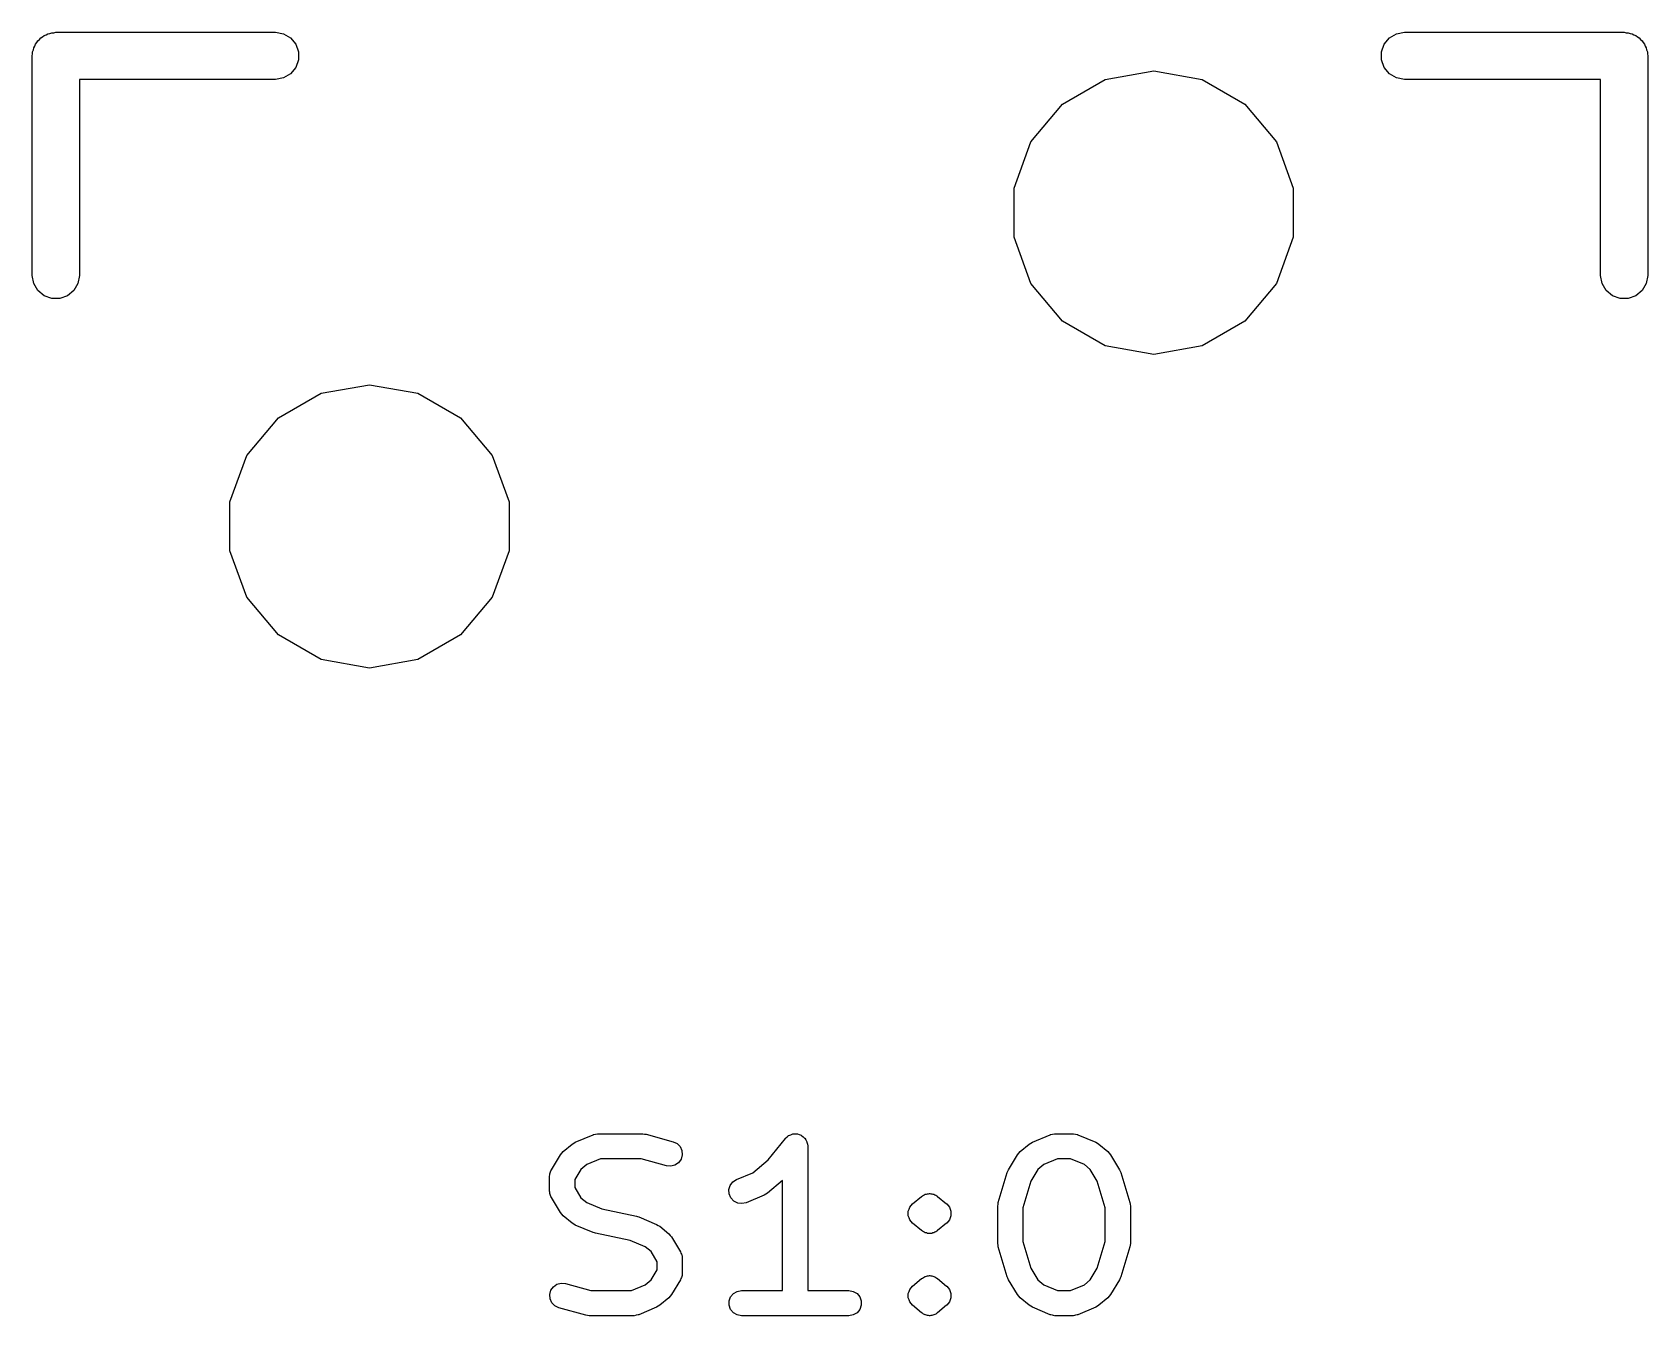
# Model space of a CAD drawing. Extents: x 15 to 276, y -105 to -15.
# Drawn here: x 15.46 to 28.54, y -82.85 to -72.46 of the extents above; entities that cross this region are included whole.
import ezdxf

# ---------------------------------------------------------------- set-up
doc = ezdxf.new("R2010")
doc.units = 0
doc.header["$MEASUREMENT"] = 0
doc.layers.add('BLACK', color=7, linetype='CONTINUOUS')

msp = doc.modelspace()

# ---------------------------------------------------------------- linework, layer by layer
at = {"layer": 'Black'}
for p, q in [((15.5848, -72.471), (15.6013, -72.4681)), ((15.6013, -72.4681), (15.6169, -72.4624)), ((15.6169, -72.4624), (15.6336, -72.4624)), ((15.6336, -72.4624), (15.65, -72.4595)), ((15.65, -72.4595), (17.428, -72.4595)), ((17.428, -72.4595), (17.4932, -72.471)), ((26.5068, -72.471), (26.572, -72.4595)), ((26.572, -72.4595), (28.35, -72.4595)), ((28.35, -72.4595), (28.3664, -72.4624)), ((28.3664, -72.4624), (28.3831, -72.4624)), ((28.3831, -72.4624), (28.3987, -72.4681)), ((28.3987, -72.4681), (28.4152, -72.471)), ((15.4681, -72.6013), (15.471, -72.5848)), ((15.471, -72.5848), (15.4793, -72.5704)), ((15.4793, -72.5704), (15.485, -72.5547)), ((15.485, -72.5547), (15.4957, -72.542)), ((15.4957, -72.542), (15.5041, -72.5275)), ((15.5041, -72.5275), (15.5168, -72.5168)), ((15.5168, -72.5168), (15.5275, -72.5041)), ((15.5275, -72.5041), (15.542, -72.4957)), ((15.542, -72.4957), (15.5547, -72.485)), ((15.5547, -72.485), (15.5704, -72.4793)), ((15.5704, -72.4793), (15.5848, -72.471)), ((17.4932, -72.471), (17.5505, -72.5041)), ((17.5505, -72.5041), (17.593, -72.5547)), ((17.593, -72.5547), (17.6156, -72.6169)), ((26.3844, -72.6169), (26.407, -72.5547)), ((26.407, -72.5547), (26.4495, -72.5041)), ((26.4495, -72.5041), (26.5068, -72.471)), ((28.4152, -72.471), (28.4296, -72.4793)), ((28.4296, -72.4793), (28.4452, -72.485)), ((28.4452, -72.485), (28.458, -72.4957)), ((28.458, -72.4957), (28.4725, -72.5041)), ((28.4725, -72.5041), (28.4832, -72.5168)), ((28.4832, -72.5168), (28.4959, -72.5275)), ((28.4959, -72.5275), (28.5043, -72.542)), ((28.5043, -72.542), (28.515, -72.5547)), ((28.515, -72.5547), (28.5207, -72.5704)), ((28.5207, -72.5704), (28.529, -72.5848)), ((28.529, -72.5848), (28.5319, -72.6013)), ((15.4595, -72.65), (15.4624, -72.6336)), ((15.4595, -74.428), (15.4595, -72.65)), ((15.4624, -72.6169), (15.4681, -72.6013)), ((15.4624, -72.6336), (15.4624, -72.6169)), ((17.6156, -72.6831), (17.593, -72.7452)), ((17.6156, -72.6169), (17.6156, -72.6831)), ((26.3844, -72.6831), (26.3844, -72.6169)), ((26.407, -72.7452), (26.3844, -72.6831)), ((28.5319, -72.6013), (28.5376, -72.6169)), ((28.5376, -72.6169), (28.5376, -72.6336)), ((28.5376, -72.6336), (28.5405, -72.65)), ((28.5405, -72.65), (28.5405, -74.428)), ((17.428, -72.8405), (15.8405, -72.8405)), ((15.8405, -72.8405), (15.8405, -74.428)), ((17.4932, -72.829), (17.428, -72.8405)), ((17.5505, -72.7959), (17.4932, -72.829)), ((17.593, -72.7452), (17.5505, -72.7959)), ((23.8025, -73.0411), (24.1476, -72.8418)), ((24.1476, -72.8418), (24.54, -72.7726)), ((24.54, -72.7726), (24.9324, -72.8418)), ((24.9324, -72.8418), (25.2775, -73.0411)), ((26.4495, -72.7959), (26.407, -72.7452)), ((26.5068, -72.829), (26.4495, -72.7959)), ((26.572, -72.8405), (26.5068, -72.829)), ((28.1595, -72.8405), (26.572, -72.8405)), ((28.1595, -74.428), (28.1595, -72.8405)), ((23.5464, -73.3463), (23.8025, -73.0411)), ((25.2775, -73.0411), (25.5336, -73.3463)), ((23.4101, -73.7208), (23.5464, -73.3463)), ((25.5336, -73.3463), (25.6699, -73.7208)), ((23.4101, -74.1192), (23.4101, -73.7208)), ((25.6699, -73.7208), (25.6699, -74.1192)), ((23.5464, -74.4937), (23.4101, -74.1192)), ((25.6699, -74.1192), (25.5336, -74.4937)), ((15.471, -74.4932), (15.4595, -74.428)), ((15.8405, -74.428), (15.829, -74.4932)), ((28.171, -74.4932), (28.1595, -74.428)), ((28.5405, -74.428), (28.529, -74.4932)), ((15.5041, -74.5505), (15.471, -74.4932)), ((15.5547, -74.593), (15.5041, -74.5505)), ((15.7959, -74.5505), (15.7452, -74.593)), ((15.829, -74.4932), (15.7959, -74.5505)), ((23.8025, -74.7989), (23.5464, -74.4937)), ((25.5336, -74.4937), (25.2775, -74.7989)), ((28.2041, -74.5505), (28.171, -74.4932)), ((28.2547, -74.593), (28.2041, -74.5505)), ((28.4959, -74.5505), (28.4452, -74.593)), ((28.529, -74.4932), (28.4959, -74.5505)), ((15.6169, -74.6156), (15.5547, -74.593)), ((15.6831, -74.6156), (15.6169, -74.6156)), ((15.7452, -74.593), (15.6831, -74.6156)), ((28.3169, -74.6156), (28.2547, -74.593)), ((28.3831, -74.6156), (28.3169, -74.6156)), ((28.4452, -74.593), (28.3831, -74.6156)), ((24.1476, -74.9982), (23.8025, -74.7989)), ((25.2775, -74.7989), (24.9324, -74.9982)), ((24.54, -75.0674), (24.1476, -74.9982)), ((24.9324, -74.9982), (24.54, -75.0674)), ((17.7976, -75.3818), (18.19, -75.3126)), ((18.19, -75.3126), (18.5824, -75.3818)), ((17.4525, -75.5811), (17.7976, -75.3818)), ((18.5824, -75.3818), (18.9275, -75.5811)), ((17.1964, -75.8863), (17.4525, -75.5811)), ((18.9275, -75.5811), (19.1836, -75.8863)), ((17.0601, -76.2608), (17.1964, -75.8863)), ((19.1836, -75.8863), (19.3199, -76.2608)), ((17.0601, -76.6592), (17.0601, -76.2608)), ((19.3199, -76.2608), (19.3199, -76.6592)), ((17.1964, -77.0337), (17.0601, -76.6592)), ((19.3199, -76.6592), (19.1836, -77.0337)), ((17.4525, -77.3389), (17.1964, -77.0337)), ((19.1836, -77.0337), (18.9275, -77.3389)), ((17.7976, -77.5382), (17.4525, -77.3389)), ((18.9275, -77.3389), (18.5824, -77.5382)), ((18.19, -77.6074), (17.7976, -77.5382)), ((18.5824, -77.5382), (18.19, -77.6074)), ((19.7578, -81.5224), (19.8304, -81.4619)), ((19.8304, -81.4619), (19.8436, -81.4544)), ((19.8436, -81.4544), (19.8564, -81.4462)), ((19.8564, -81.4462), (20.0015, -81.3857)), ((20.0015, -81.3857), (20.0038, -81.3852)), ((20.0038, -81.3852), (20.0058, -81.3841)), ((20.0058, -81.3841), (20.0209, -81.3814)), ((20.0209, -81.3814), (20.0359, -81.378)), ((20.0359, -81.378), (20.0383, -81.3783)), ((20.0383, -81.3783), (20.0406, -81.3779)), ((20.0406, -81.3779), (20.4034, -81.3779)), ((20.4034, -81.3779), (20.417, -81.3803)), ((20.417, -81.3803), (20.4306, -81.3816)), ((20.4306, -81.3816), (20.6483, -81.4421)), ((20.6483, -81.4421), (20.6802, -81.4573)), ((20.6802, -81.4573), (20.7049, -81.4825)), ((20.7049, -81.4825), (20.7195, -81.5146)), ((21.4191, -81.5895), (21.5578, -81.4161)), ((21.5578, -81.4161), (21.5587, -81.4153)), ((21.5587, -81.4153), (21.5593, -81.4142)), ((21.5593, -81.4142), (21.5719, -81.4036)), ((21.5719, -81.4036), (21.5843, -81.3927)), ((21.5843, -81.3927), (21.5854, -81.3923)), ((21.5854, -81.3923), (21.5863, -81.3915)), ((21.5863, -81.3915), (21.6018, -81.3859)), ((21.6018, -81.3859), (21.6172, -81.3799)), ((21.6172, -81.3799), (21.6184, -81.3799)), ((21.6184, -81.3799), (21.6195, -81.3795)), ((21.6195, -81.3795), (21.6359, -81.3795)), ((21.6359, -81.3795), (21.6524, -81.3791)), ((21.6524, -81.3791), (21.6536, -81.3795)), ((21.6536, -81.3795), (21.6548, -81.3795)), ((21.6548, -81.3795), (21.6703, -81.3851)), ((21.6703, -81.3851), (21.6859, -81.3904)), ((21.6859, -81.3904), (21.6868, -81.3911)), ((21.6868, -81.3911), (21.6879, -81.3915)), ((21.6879, -81.3915), (21.7006, -81.4021)), ((21.7006, -81.4021), (21.7134, -81.4124)), ((21.7134, -81.4124), (21.7141, -81.4134)), ((21.7141, -81.4134), (21.715, -81.4142)), ((21.715, -81.4142), (21.7232, -81.4285)), ((21.7232, -81.4285), (21.7318, -81.4426)), ((21.7318, -81.4426), (21.732, -81.4437)), ((21.732, -81.4437), (21.7326, -81.4448)), ((21.7326, -81.4448), (21.7355, -81.461)), ((21.7355, -81.461), (21.7387, -81.4771)), ((21.7387, -81.4771), (21.7385, -81.4783)), ((21.7385, -81.4783), (21.7387, -81.4795)), ((21.7387, -81.4795), (21.7387, -82.6479)), ((23.459, -81.5224), (23.5315, -81.4619)), ((23.5315, -81.4619), (23.5447, -81.4544)), ((23.5447, -81.4544), (23.5575, -81.4462)), ((23.5575, -81.4462), (23.7026, -81.3857)), ((23.7026, -81.3857), (23.7049, -81.3852)), ((23.7049, -81.3852), (23.707, -81.3841)), ((23.707, -81.3841), (23.7221, -81.3814)), ((23.7221, -81.3814), (23.7371, -81.378)), ((23.7371, -81.378), (23.7394, -81.3783)), ((23.7394, -81.3783), (23.7417, -81.3779)), ((23.7417, -81.3779), (23.8869, -81.3779)), ((23.8869, -81.3779), (23.8892, -81.3783)), ((23.8892, -81.3783), (23.8915, -81.378)), ((23.8915, -81.378), (23.9065, -81.3814)), ((23.9065, -81.3814), (23.9216, -81.3841)), ((23.9216, -81.3841), (23.9236, -81.3852)), ((23.9236, -81.3852), (23.9259, -81.3857)), ((23.9259, -81.3857), (24.0711, -81.4462)), ((24.0711, -81.4462), (24.0839, -81.4544)), ((24.0839, -81.4544), (24.097, -81.4619)), ((24.097, -81.4619), (24.1696, -81.5224)), ((19.6632, -81.6692), (19.7357, -81.5482)), ((19.7357, -81.5482), (19.7468, -81.5354)), ((19.7468, -81.5354), (19.7578, -81.5224)), ((20.0609, -81.5811), (19.9487, -81.6279)), ((20.3896, -81.5811), (20.0609, -81.5811)), ((20.5939, -81.6379), (20.3896, -81.5811)), ((20.6923, -81.6125), (20.6632, -81.6325)), ((20.7128, -81.5838), (20.6923, -81.6125)), ((20.7223, -81.5498), (20.7128, -81.5838)), ((20.7195, -81.5146), (20.7223, -81.5498)), ((21.2936, -81.694), (21.4191, -81.5895)), ((23.3643, -81.6692), (23.4369, -81.5482)), ((23.4369, -81.5482), (23.448, -81.5354)), ((23.448, -81.5354), (23.459, -81.5224)), ((23.762, -81.5811), (23.6498, -81.6279)), ((23.8665, -81.5811), (23.762, -81.5811)), ((23.9788, -81.6279), (23.8665, -81.5811)), ((24.1696, -81.5224), (24.1806, -81.5354)), ((24.1806, -81.5354), (24.1917, -81.5482)), ((24.1917, -81.5482), (24.2643, -81.6692)), ((19.6487, -81.7214), (19.6504, -81.7118)), ((19.6487, -81.8424), (19.6487, -81.7214)), ((19.6504, -81.7118), (19.6505, -81.7021)), ((19.6505, -81.7021), (19.6534, -81.6946)), ((19.6534, -81.6946), (19.6548, -81.6867)), ((19.6548, -81.6867), (19.6597, -81.6782)), ((19.6597, -81.6782), (19.6632, -81.6692)), ((19.9011, -81.6675), (19.8519, -81.7496)), ((19.8519, -81.7496), (19.8519, -81.8142)), ((19.9487, -81.6279), (19.9011, -81.6675)), ((20.6291, -81.6413), (20.5939, -81.6379)), ((20.6632, -81.6325), (20.6291, -81.6413)), ((21.1329, -81.7676), (21.1626, -81.7486)), ((21.1626, -81.7486), (21.2936, -81.694)), ((23.2815, -81.9341), (23.3541, -81.6922)), ((23.3541, -81.6922), (23.3598, -81.681)), ((23.3598, -81.681), (23.3643, -81.6692)), ((23.6023, -81.6675), (23.5451, -81.7628)), ((23.6498, -81.6279), (23.6023, -81.6675)), ((24.0263, -81.6675), (23.9788, -81.6279)), ((24.0835, -81.7628), (24.0263, -81.6675)), ((24.2643, -81.6692), (24.2688, -81.681)), ((24.2688, -81.681), (24.2745, -81.6922)), ((24.2745, -81.6922), (24.347, -81.9341)), ((19.6504, -81.852), (19.6487, -81.8424)), ((19.6505, -81.8617), (19.6504, -81.852)), ((19.6534, -81.8692), (19.6505, -81.8617)), ((19.6548, -81.8771), (19.6534, -81.8692)), ((19.6597, -81.8856), (19.6548, -81.8771)), ((19.6632, -81.8947), (19.6597, -81.8856)), ((19.8519, -81.8142), (19.9011, -81.8963)), ((21.101, -81.8293), (21.1115, -81.7957)), ((21.1026, -81.8646), (21.101, -81.8293)), ((21.1161, -81.8971), (21.1026, -81.8646)), ((21.1115, -81.7957), (21.1329, -81.7676)), ((21.3859, -81.8757), (21.2408, -81.9362)), ((21.3987, -81.8675), (21.3859, -81.8757)), ((21.4119, -81.86), (21.3987, -81.8675)), ((21.5355, -81.7569), (21.4119, -81.86)), ((21.5355, -82.6479), (21.5355, -81.7569)), ((22.5881, -81.9458), (22.6607, -81.8853)), ((22.6607, -81.8853), (22.6682, -81.8809)), ((22.6682, -81.8809), (22.6749, -81.8753)), ((22.6749, -81.8753), (22.6831, -81.8724)), ((22.6831, -81.8724), (22.6906, -81.868)), ((22.6906, -81.868), (22.691, -81.8679)), ((22.691, -81.8679), (22.6913, -81.8677)), ((22.6913, -81.8677), (22.6999, -81.8663)), ((22.6999, -81.8663), (22.7081, -81.8633)), ((22.7081, -81.8633), (22.7168, -81.8633)), ((22.7168, -81.8633), (22.7254, -81.8617)), ((22.7254, -81.8617), (22.7257, -81.8618)), ((22.7257, -81.8618), (22.7261, -81.8617)), ((22.7261, -81.8617), (22.7346, -81.8633)), ((22.7346, -81.8633), (22.7434, -81.8633)), ((22.7434, -81.8633), (22.7515, -81.8663)), ((22.7515, -81.8663), (22.7601, -81.8677)), ((22.7601, -81.8677), (22.7604, -81.8679)), ((22.7604, -81.8679), (22.7608, -81.868)), ((22.7608, -81.868), (22.7683, -81.8724)), ((22.7683, -81.8724), (22.7765, -81.8753)), ((22.7765, -81.8753), (22.7832, -81.8809)), ((22.7832, -81.8809), (22.7908, -81.8853)), ((22.7908, -81.8853), (22.8633, -81.9458)), ((23.5451, -81.7628), (23.4805, -81.9782)), ((24.1481, -81.9782), (24.0835, -81.7628)), ((19.7357, -82.0156), (19.6632, -81.8947)), ((19.7469, -82.0284), (19.7357, -82.0156)), ((19.9011, -81.8963), (19.9487, -81.9359)), ((19.9487, -81.9359), (20.0707, -81.9868)), ((20.0707, -81.9868), (20.3516, -82.0453)), ((21.14, -81.9231), (21.1161, -81.8971)), ((21.1714, -81.9393), (21.14, -81.9231)), ((21.2064, -81.9439), (21.1714, -81.9393)), ((21.2408, -81.9362), (21.2064, -81.9439)), ((22.553, -82.0065), (22.5531, -82.0062)), ((22.5531, -82.0238), (22.553, -82.0065)), ((22.5531, -82.0058), (22.5591, -81.9896)), ((22.5531, -82.0062), (22.5531, -82.0058)), ((22.5591, -81.9896), (22.565, -81.9733)), ((22.565, -81.9733), (22.5652, -81.973)), ((22.5652, -81.973), (22.5653, -81.9727)), ((22.5653, -81.9727), (22.5766, -81.9594)), ((22.5766, -81.9594), (22.5876, -81.9462)), ((22.5876, -81.9462), (22.5879, -81.946)), ((22.5879, -81.946), (22.5881, -81.9458)), ((22.8633, -81.9458), (22.8636, -81.946)), ((22.8636, -81.946), (22.8639, -81.9462)), ((22.8639, -81.9462), (22.8749, -81.9594)), ((22.8749, -81.9594), (22.8861, -81.9727)), ((22.8861, -81.9727), (22.8862, -81.973)), ((22.8862, -81.973), (22.8864, -81.9733)), ((22.8864, -81.9733), (22.8923, -81.9895)), ((22.8923, -81.9895), (22.8983, -82.0058)), ((22.8983, -82.0058), (22.8983, -82.0062)), ((22.8983, -82.0062), (22.8984, -82.0065)), ((22.8984, -82.0065), (22.8983, -82.0238)), ((23.2773, -81.9633), (23.2798, -81.9488)), ((23.2773, -82.2657), (23.2773, -81.9633)), ((23.2798, -81.9488), (23.2815, -81.9341)), ((23.4805, -81.9782), (23.4805, -82.2508)), ((24.1481, -82.2508), (24.1481, -81.9782)), ((24.347, -81.9341), (24.3488, -81.9488)), ((24.3488, -81.9488), (24.3513, -81.9633)), ((24.3513, -81.9633), (24.3513, -82.2657)), ((19.7578, -82.0414), (19.7469, -82.0284)), ((19.8304, -82.1019), (19.7578, -82.0414)), ((19.8436, -82.1094), (19.8304, -82.1019)), ((19.8564, -82.1176), (19.8436, -82.1094)), ((20.0015, -82.1781), (19.8564, -82.1176)), ((20.3516, -82.0453), (20.3605, -82.0489)), ((20.3605, -82.0489), (20.3699, -82.051)), ((20.3699, -82.051), (20.5151, -82.1115)), ((20.5151, -82.1115), (20.5279, -82.1196)), ((20.5279, -82.1196), (20.541, -82.1272)), ((20.541, -82.1272), (20.6136, -82.1877)), ((22.553, -82.0411), (22.5531, -82.0238)), ((22.5531, -82.0414), (22.553, -82.0411)), ((22.5531, -82.0418), (22.5531, -82.0414)), ((22.5592, -82.0581), (22.5531, -82.0418)), ((22.565, -82.0743), (22.5592, -82.0581)), ((22.5652, -82.0746), (22.565, -82.0743)), ((22.5653, -82.0749), (22.5652, -82.0746)), ((22.5766, -82.0882), (22.5653, -82.0749)), ((22.5876, -82.1014), (22.5766, -82.0882)), ((22.5879, -82.1016), (22.5876, -82.1014)), ((22.5881, -82.1019), (22.5879, -82.1016)), ((22.6607, -82.1623), (22.5881, -82.1019)), ((22.8633, -82.1019), (22.7908, -82.1623)), ((22.8636, -82.1016), (22.8633, -82.1019)), ((22.8639, -82.1014), (22.8636, -82.1016)), ((22.8749, -82.0882), (22.8639, -82.1014)), ((22.8861, -82.0749), (22.8749, -82.0882)), ((22.8862, -82.0746), (22.8861, -82.0749)), ((22.8864, -82.0743), (22.8862, -82.0746)), ((22.8923, -82.058), (22.8864, -82.0743)), ((22.8983, -82.0418), (22.8923, -82.058)), ((22.8983, -82.0238), (22.8984, -82.0411)), ((22.8984, -82.0411), (22.8983, -82.0414)), ((22.8983, -82.0414), (22.8983, -82.0418)), ((20.0109, -82.1802), (20.0015, -82.1781)), ((20.0198, -82.1837), (20.0109, -82.1802)), ((20.3007, -82.2423), (20.0198, -82.1837)), ((20.4228, -82.2931), (20.3007, -82.2423)), ((20.6136, -82.1877), (20.6246, -82.2006)), ((20.6246, -82.2006), (20.6357, -82.2134)), ((20.6357, -82.2134), (20.7083, -82.3344)), ((22.6682, -82.1667), (22.6607, -82.1623)), ((22.6749, -82.1723), (22.6682, -82.1667)), ((22.6831, -82.1753), (22.6749, -82.1723)), ((22.6906, -82.1796), (22.6831, -82.1753)), ((22.691, -82.1797), (22.6906, -82.1796)), ((22.6913, -82.1799), (22.691, -82.1797)), ((22.6999, -82.1814), (22.6913, -82.1799)), ((22.7081, -82.1843), (22.6999, -82.1814)), ((22.7168, -82.1843), (22.7081, -82.1843)), ((22.7254, -82.1859), (22.7168, -82.1843)), ((22.7257, -82.1858), (22.7254, -82.1859)), ((22.7261, -82.1859), (22.7257, -82.1858)), ((22.7346, -82.1843), (22.7261, -82.1859)), ((22.7434, -82.1843), (22.7346, -82.1843)), ((22.7515, -82.1814), (22.7434, -82.1843)), ((22.7601, -82.1799), (22.7515, -82.1814)), ((22.7604, -82.1797), (22.7601, -82.1799)), ((22.7608, -82.1796), (22.7604, -82.1797)), ((22.7683, -82.1753), (22.7608, -82.1796)), ((22.7765, -82.1723), (22.7683, -82.1753)), ((22.7832, -82.1667), (22.7765, -82.1723)), ((22.7908, -82.1623), (22.7832, -82.1667)), ((23.2798, -82.2802), (23.2773, -82.2657)), ((23.4805, -82.2508), (23.5451, -82.4662)), ((24.0835, -82.4662), (24.1481, -82.2508)), ((24.3513, -82.2657), (24.3488, -82.2802)), ((20.4703, -82.3327), (20.4228, -82.2931)), ((20.5195, -82.4148), (20.4703, -82.3327)), ((20.7083, -82.3344), (20.7117, -82.3435)), ((20.7117, -82.3435), (20.7166, -82.3519)), ((20.7166, -82.3519), (20.718, -82.3598)), ((20.718, -82.3598), (20.7209, -82.3673)), ((20.7209, -82.3673), (20.7211, -82.3771)), ((20.7211, -82.3771), (20.7227, -82.3867)), ((20.7227, -82.3867), (20.7227, -82.5076)), ((23.2815, -82.2949), (23.2798, -82.2802)), ((23.3541, -82.5368), (23.2815, -82.2949)), ((24.347, -82.2949), (24.2745, -82.5368)), ((24.3488, -82.2802), (24.347, -82.2949)), ((20.4703, -82.5615), (20.5195, -82.4795)), ((20.5195, -82.4795), (20.5195, -82.4148)), ((20.718, -82.5344), (20.7166, -82.5424)), ((20.7209, -82.5269), (20.718, -82.5344)), ((20.7211, -82.5172), (20.7209, -82.5269)), ((20.7227, -82.5076), (20.7211, -82.5172)), ((22.6682, -82.5462), (22.6749, -82.5406)), ((22.6749, -82.5406), (22.6831, -82.5376)), ((22.6831, -82.5376), (22.6906, -82.5332)), ((22.6906, -82.5332), (22.691, -82.5332)), ((22.691, -82.5332), (22.6913, -82.533)), ((22.6913, -82.533), (22.6999, -82.5315)), ((22.6999, -82.5315), (22.7081, -82.5285)), ((22.7081, -82.5285), (22.7168, -82.5285)), ((22.7168, -82.5285), (22.7254, -82.527)), ((22.7254, -82.527), (22.7257, -82.527)), ((22.7257, -82.527), (22.7261, -82.527)), ((22.7261, -82.527), (22.7346, -82.5285)), ((22.7346, -82.5285), (22.7434, -82.5285)), ((22.7434, -82.5285), (22.7515, -82.5315)), ((22.7515, -82.5315), (22.7601, -82.533)), ((22.7601, -82.533), (22.7604, -82.5332)), ((22.7604, -82.5332), (22.7608, -82.5332)), ((22.7608, -82.5332), (22.7683, -82.5376)), ((22.7683, -82.5376), (22.7765, -82.5406)), ((22.7765, -82.5406), (22.7832, -82.5462)), ((23.3598, -82.5481), (23.3541, -82.5368)), ((23.5451, -82.4662), (23.6023, -82.5615)), ((24.0263, -82.5615), (24.0835, -82.4662)), ((24.2745, -82.5368), (24.2688, -82.5481)), ((19.6492, -82.6793), (19.6586, -82.6453)), ((19.6586, -82.6453), (19.6791, -82.6166)), ((19.6791, -82.6166), (19.7082, -82.5966)), ((19.7082, -82.5966), (19.7424, -82.5878)), ((19.7424, -82.5878), (19.7775, -82.5912)), ((19.7775, -82.5912), (19.9818, -82.6479)), ((19.9818, -82.6479), (20.3105, -82.6479)), ((20.3105, -82.6479), (20.4228, -82.6012)), ((20.4228, -82.6012), (20.4703, -82.5615)), ((20.7083, -82.5599), (20.6357, -82.6808)), ((20.7117, -82.5508), (20.7083, -82.5599)), ((20.7166, -82.5424), (20.7117, -82.5508)), ((21.1137, -82.6987), (21.1364, -82.6717)), ((21.1364, -82.6717), (21.167, -82.6541)), ((21.167, -82.6541), (21.2017, -82.6479)), ((21.2017, -82.6479), (21.5355, -82.6479)), ((21.7387, -82.6479), (22.0726, -82.6479)), ((22.0726, -82.6479), (22.1073, -82.6541)), ((22.1073, -82.6541), (22.1379, -82.6717)), ((22.1379, -82.6717), (22.1606, -82.6987)), ((22.553, -82.6717), (22.5531, -82.6714)), ((22.5531, -82.6891), (22.553, -82.6717)), ((22.5531, -82.6711), (22.5591, -82.6548)), ((22.5531, -82.6714), (22.5531, -82.6711)), ((22.5591, -82.6548), (22.565, -82.6385)), ((22.565, -82.6385), (22.5652, -82.6383)), ((22.5652, -82.6383), (22.5653, -82.6379)), ((22.5653, -82.6379), (22.5766, -82.6247)), ((22.5766, -82.6247), (22.5876, -82.6114)), ((22.5876, -82.6114), (22.5879, -82.6113)), ((22.5879, -82.6113), (22.5881, -82.611)), ((22.5881, -82.611), (22.6607, -82.5505)), ((22.6607, -82.5505), (22.6682, -82.5462)), ((22.7832, -82.5462), (22.7908, -82.5505)), ((22.7908, -82.5505), (22.8633, -82.611)), ((22.8633, -82.611), (22.8636, -82.6113)), ((22.8636, -82.6113), (22.8639, -82.6114)), ((22.8639, -82.6114), (22.8749, -82.6247)), ((22.8749, -82.6247), (22.8861, -82.6379)), ((22.8861, -82.6379), (22.8862, -82.6383)), ((22.8862, -82.6383), (22.8864, -82.6385)), ((22.8864, -82.6385), (22.8923, -82.6548)), ((22.8923, -82.6548), (22.8983, -82.6711)), ((22.8983, -82.6711), (22.8983, -82.6714)), ((22.8983, -82.6714), (22.8984, -82.6717)), ((22.8984, -82.6717), (22.8983, -82.689)), ((23.3643, -82.5599), (23.3598, -82.5481)), ((23.4369, -82.6808), (23.3643, -82.5599)), ((23.6023, -82.5615), (23.6498, -82.6012)), ((23.6498, -82.6012), (23.762, -82.6479)), ((23.762, -82.6479), (23.8665, -82.6479)), ((23.8665, -82.6479), (23.9788, -82.6012)), ((23.9788, -82.6012), (24.0263, -82.5615)), ((24.2643, -82.5599), (24.1917, -82.6808)), ((24.2688, -82.5481), (24.2643, -82.5599)), ((19.6519, -82.7144), (19.6492, -82.6793)), ((19.6665, -82.7466), (19.6519, -82.7144)), ((19.6913, -82.7717), (19.6665, -82.7466)), ((19.7231, -82.7869), (19.6913, -82.7717)), ((19.9408, -82.8474), (19.7231, -82.7869)), ((20.5151, -82.7828), (20.3699, -82.8433)), ((20.5279, -82.7746), (20.5151, -82.7828)), ((20.541, -82.7671), (20.5279, -82.7746)), ((20.6136, -82.7066), (20.541, -82.7671)), ((20.6246, -82.6937), (20.6136, -82.7066)), ((20.6357, -82.6808), (20.6246, -82.6937)), ((21.1017, -82.7319), (21.1137, -82.6987)), ((21.1017, -82.7672), (21.1017, -82.7319)), ((21.1137, -82.8003), (21.1017, -82.7672)), ((21.1364, -82.8274), (21.1137, -82.8003)), ((22.1606, -82.8003), (22.1379, -82.8274)), ((22.1606, -82.6987), (22.1726, -82.7319)), ((22.1726, -82.7672), (22.1606, -82.8003)), ((22.1726, -82.7319), (22.1726, -82.7672)), ((22.553, -82.7064), (22.5531, -82.6891)), ((22.5531, -82.7067), (22.553, -82.7064)), ((22.5531, -82.707), (22.5531, -82.7067)), ((22.5592, -82.7234), (22.5531, -82.707)), ((22.565, -82.7395), (22.5592, -82.7234)), ((22.5652, -82.7398), (22.565, -82.7395)), ((22.5653, -82.7401), (22.5652, -82.7398)), ((22.5766, -82.7534), (22.5653, -82.7401)), ((22.5876, -82.7667), (22.5766, -82.7534)), ((22.5879, -82.7668), (22.5876, -82.7667)), ((22.5881, -82.7671), (22.5879, -82.7668)), ((22.6607, -82.8276), (22.5881, -82.7671)), ((22.8633, -82.7671), (22.7908, -82.8276)), ((22.8636, -82.7668), (22.8633, -82.7671)), ((22.8639, -82.7667), (22.8636, -82.7668)), ((22.8749, -82.7534), (22.8639, -82.7667)), ((22.8861, -82.7401), (22.8749, -82.7534)), ((22.8862, -82.7398), (22.8861, -82.7401)), ((22.8864, -82.7395), (22.8862, -82.7398)), ((22.8923, -82.7233), (22.8864, -82.7395)), ((22.8983, -82.707), (22.8923, -82.7233)), ((22.8983, -82.689), (22.8984, -82.7064)), ((22.8984, -82.7064), (22.8983, -82.7067)), ((22.8983, -82.7067), (22.8983, -82.707)), ((23.448, -82.6936), (23.4369, -82.6808)), ((23.459, -82.7066), (23.448, -82.6936)), ((23.5315, -82.7671), (23.459, -82.7066)), ((23.5447, -82.7746), (23.5315, -82.7671)), ((23.5575, -82.7828), (23.5447, -82.7746)), ((23.7026, -82.8433), (23.5575, -82.7828)), ((24.0711, -82.7828), (23.9259, -82.8433)), ((24.0839, -82.7746), (24.0711, -82.7828)), ((24.097, -82.7671), (24.0839, -82.7746)), ((24.1696, -82.7066), (24.097, -82.7671)), ((24.1806, -82.6936), (24.1696, -82.7066)), ((24.1917, -82.6808), (24.1806, -82.6936)), ((19.9545, -82.8487), (19.9408, -82.8474)), ((19.968, -82.8511), (19.9545, -82.8487)), ((20.3309, -82.8511), (19.968, -82.8511)), ((20.3332, -82.8507), (20.3309, -82.8511)), ((20.3355, -82.851), (20.3332, -82.8507)), ((20.3505, -82.8477), (20.3355, -82.851)), ((20.3656, -82.845), (20.3505, -82.8477)), ((20.3676, -82.8438), (20.3656, -82.845)), ((20.3699, -82.8433), (20.3676, -82.8438)), ((21.167, -82.845), (21.1364, -82.8274)), ((21.2017, -82.8511), (21.167, -82.845)), ((22.0726, -82.8511), (21.2017, -82.8511)), ((22.1073, -82.845), (22.0726, -82.8511)), ((22.1379, -82.8274), (22.1073, -82.845)), ((22.6682, -82.8319), (22.6607, -82.8276)), ((22.6749, -82.8375), (22.6682, -82.8319)), ((22.6831, -82.8405), (22.6749, -82.8375)), ((22.6906, -82.8449), (22.6831, -82.8405)), ((22.691, -82.8449), (22.6906, -82.8449)), ((22.6913, -82.8451), (22.691, -82.8449)), ((22.6999, -82.8466), (22.6913, -82.8451)), ((22.7081, -82.8496), (22.6999, -82.8466)), ((22.7168, -82.8496), (22.7081, -82.8496)), ((22.7254, -82.8511), (22.7168, -82.8496)), ((22.7257, -82.8511), (22.7254, -82.8511)), ((22.7261, -82.8511), (22.7257, -82.8511)), ((22.7346, -82.8496), (22.7261, -82.8511)), ((22.7434, -82.8496), (22.7346, -82.8496)), ((22.7515, -82.8466), (22.7434, -82.8496)), ((22.7601, -82.8451), (22.7515, -82.8466)), ((22.7604, -82.8449), (22.7601, -82.8451)), ((22.7608, -82.8449), (22.7604, -82.8449)), ((22.7683, -82.8405), (22.7608, -82.8449)), ((22.7765, -82.8375), (22.7683, -82.8405)), ((22.7832, -82.8319), (22.7765, -82.8375)), ((22.7908, -82.8276), (22.7832, -82.8319)), ((23.7049, -82.8438), (23.7026, -82.8433)), ((23.707, -82.845), (23.7049, -82.8438)), ((23.7221, -82.8477), (23.707, -82.845)), ((23.7371, -82.851), (23.7221, -82.8477)), ((23.7394, -82.8507), (23.7371, -82.851)), ((23.7417, -82.8511), (23.7394, -82.8507)), ((23.8869, -82.8511), (23.7417, -82.8511)), ((23.8892, -82.8507), (23.8869, -82.8511)), ((23.8915, -82.851), (23.8892, -82.8507)), ((23.9065, -82.8477), (23.8915, -82.851)), ((23.9216, -82.845), (23.9065, -82.8477)), ((23.9236, -82.8438), (23.9216, -82.845)), ((23.9259, -82.8433), (23.9236, -82.8438))]:
    msp.add_line(p, q, dxfattribs=at)

doc.saveas('drawing.dxf')
